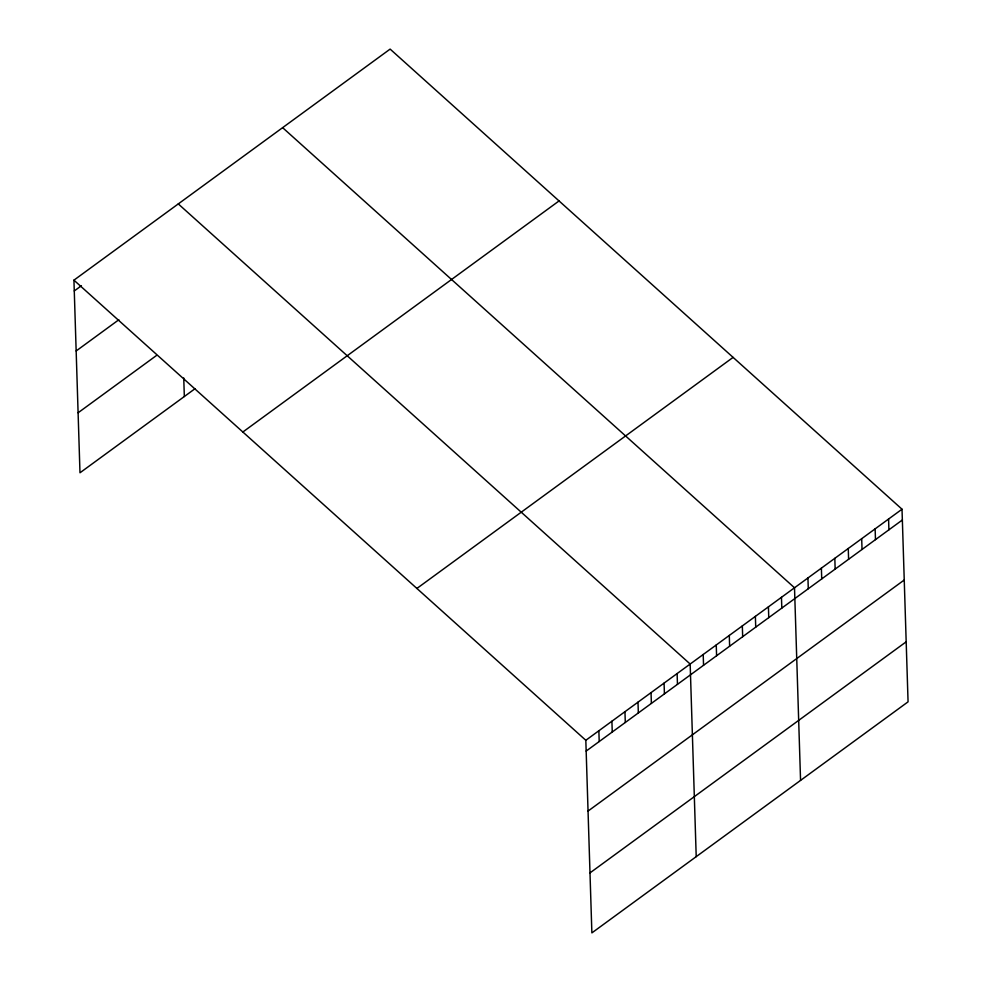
<?xml version="1.0" encoding="UTF-8"?>
<svg xmlns="http://www.w3.org/2000/svg" width="982" height="982" viewBox="0 0 982 982"><rect width="100%" height="100%" fill="white"/><g stroke="black" fill="none" stroke-linecap="round" stroke-linejoin="round"><path stroke-width="1.47" d="M73.932 280.165L390.124 49.1L902.016 509.216L908.068 701.835L591.876 932.9L585.824 740.293L73.932 280.165L79.984 472.784L195.001 388.725M74.276 290.942L81.396 285.75M76.166 350.955L118.847 319.751M78.106 412.771L156.359 355.582M242.861 432.006L559.04 200.942M416.896 588.451L733.088 357.387M585.824 740.293L902.016 509.216M586.168 751.07L902.348 519.994M588.046 811.071L904.238 580.006M589.986 872.9L906.177 641.823M282.62 127.66L794.512 587.788L800.563 780.395M178.282 203.912L690.162 664.041L696.213 856.648M888.575 519.036L888.906 529.814M875.134 528.856L875.478 539.634M861.693 538.688L862.036 549.454M848.264 548.508L848.595 559.274M834.823 558.328L835.154 569.094M821.382 568.148L821.725 578.926M807.941 577.968L808.284 588.746M781.463 597.314L781.807 608.091M768.427 606.851L768.759 617.629M755.379 616.377L755.723 627.154M742.331 625.915L742.674 636.692M729.295 635.44L729.626 646.217M716.246 644.978L716.59 655.755M703.21 654.503L703.542 665.28M677.126 673.566L677.457 684.344M664.077 683.104L664.421 693.881M651.041 692.629L651.373 703.407M637.993 702.167L638.337 712.944M624.957 711.692L625.288 722.47M611.909 721.23L612.252 732.007M598.86 730.755L599.204 741.533M183.744 377.947L184.334 396.532"/></g></svg>
